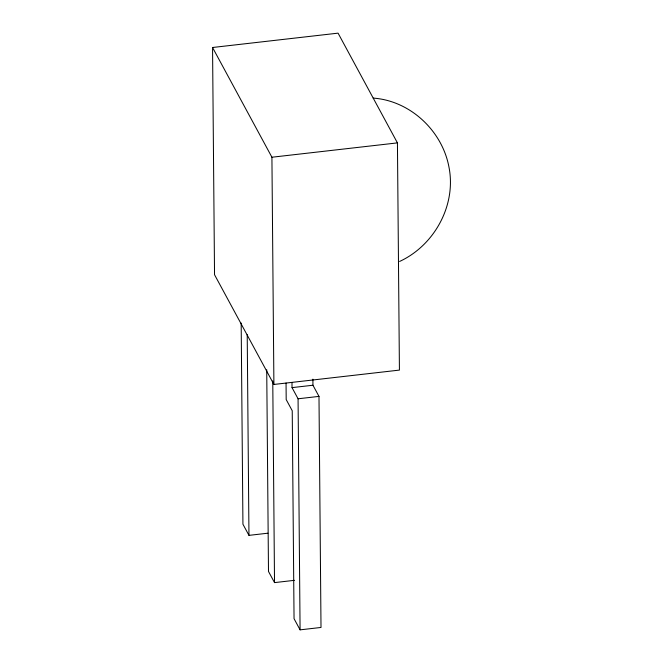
<?xml version="1.0" encoding="UTF-8"?>
<svg xmlns="http://www.w3.org/2000/svg" width="663" height="663" viewBox="0 0 663 663"><rect width="100%" height="100%" fill="white"/><g stroke="black" fill="none" stroke-linecap="round" stroke-linejoin="round"><path stroke-width="0.99" d="M399.574 261.471C434.688 245.252 456.716 204.676 448.851 166.521C441.914 130.495 410.016 100.66 373.153 98.091M212.55 47.496L338.072 33.15L397.435 142.885L399.424 370.095L273.902 384.449L214.539 274.714L212.55 47.496L271.921 157.23L273.902 384.449M271.921 157.23L397.435 142.885M291.985 382.559L292.035 387.623L312.953 385.236L318.986 396.391L321.008 627.455L300.082 629.85L294.049 618.687L292.234 410.737L286.192 399.574L286.051 383.04M292.035 387.623L298.068 398.786L318.986 396.391M241.175 323.055L242.931 524.209L248.965 535.364L267.893 533.201M266.725 369.747L268.49 571.448L274.523 582.611L294.447 580.332M312.895 379.153L312.953 385.236M298.068 398.786L300.082 629.85M272.766 380.902L274.523 582.611M247.216 334.649L248.965 535.364"/></g></svg>
